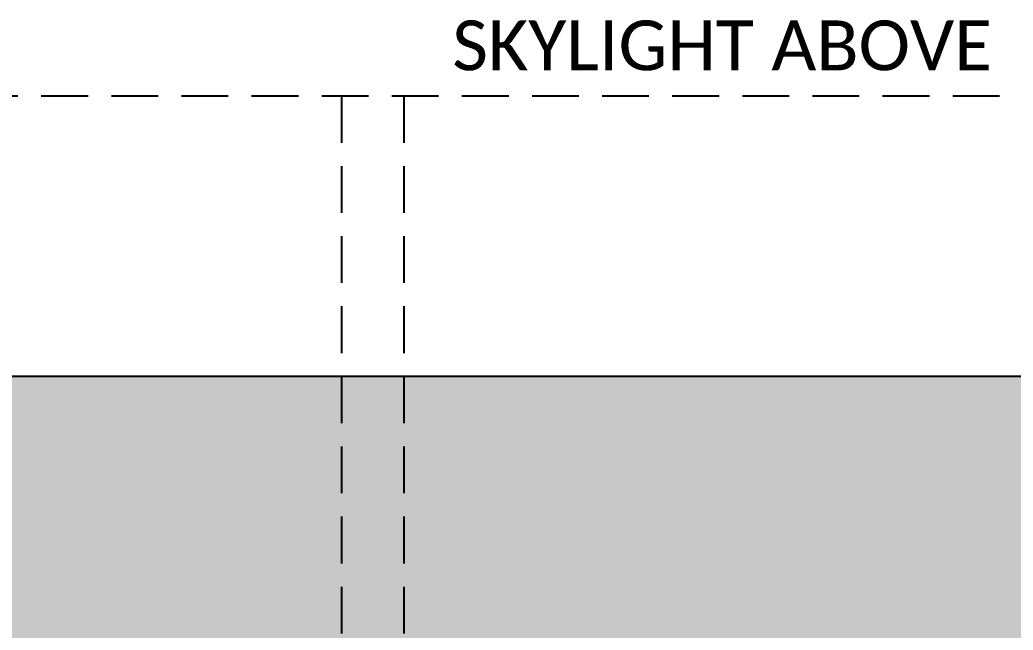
# Model space of a CAD drawing. Header units: millimetres. Extents: x -3567 to 83618, y -21481 to 19784.
# Drawn here: x 4166 to 5759, y 7328 to 8307 of the extents above; entities that cross this region are included whole.
import ezdxf

# ---------------------------------------------------------------- set-up
doc = ezdxf.new("R2010")
doc.units = ezdxf.units.MM
doc.header["$LTSCALE"] = 150
doc.linetypes.add('1625_East Villa$0$DASHED', pattern=[0.75, 0.5, -0.25])
for name, color, linetype in [('1625_East Villa$0$ad-Elevation 10', 8, 'Continuous'), ('1625_East Villa$0$ad-Furniture', 8, 'Continuous'), ('1625_East Villa$0$ad-Text main', 7, 'Continuous')]:
    doc.layers.add(name, color=color, linetype=linetype)
doc.styles.add('1625_East Villa$0$Standard', font='calibril.ttf')

# ---------------------------------------------------------------- blocks, each defined once
blk = doc.blocks.new('1625_East Villa$0$zw$DAD3')
at = {"transparency": 33554610}
h = blk.add_hatch(dxfattribs=at)
h.set_pattern_fill('DOTS', color=35, scale=20, angle=360)
h.set_pattern_definition([(360, (-800139.518, 271344.397), (15.875, 31.75), [0, -31.75])])
h.paths.add_polyline_path([(450, -2530), (2915, -2530), (2915, -450), (450, -450)])
at = {"layer": '1625_East Villa$0$ad-Elevation 10', "linetype": '1625_East Villa$0$DASHED'}
blk.add_lwpolyline([(0, -2980), (3365, -2980), (3365, 0), (0, 0)], close=True, dxfattribs=at)
for points in [[(1071.7, 0), (1071.7, -2980)], [(1171.7, 0), (1171.7, -2980)]]:
    blk.add_lwpolyline(points, dxfattribs=at)
at = {"layer": '1625_East Villa$0$ad-Elevation 10'}
blk.add_lwpolyline([(450, -2530), (2915, -2530), (2915, -450), (450, -450)], close=True, dxfattribs=at)
at = {"layer": '1625_East Villa$0$ad-Text main', "insert": (1682.5, 80.9), "char_height": 80, "width": 1164.819, "attachment_point": 5, "style": '1625_East Villa$0$Standard'}
blk.add_mtext('SKYLIGHT ABOVE', dxfattribs=at)
blk = doc.blocks.new('1625_East Villa$0$zw$D46D')
at = {"layer": '1625_East Villa$0$ad-Furniture'}
blk.add_blockref('1625_East Villa$0$zw$DAD3', (3610, 8185), dxfattribs=at)
blk = doc.blocks.new('1625_East Villa')
at = {"layer": '1625_East Villa$0$ad-Furniture'}
blk.add_blockref('1625_East Villa$0$zw$D46D', (0, 0), dxfattribs=at)

msp = doc.modelspace()

# ---------------------------------------------------------------- block references
msp.add_blockref('1625_East Villa', (0, 0))

doc.saveas('drawing.dxf')
